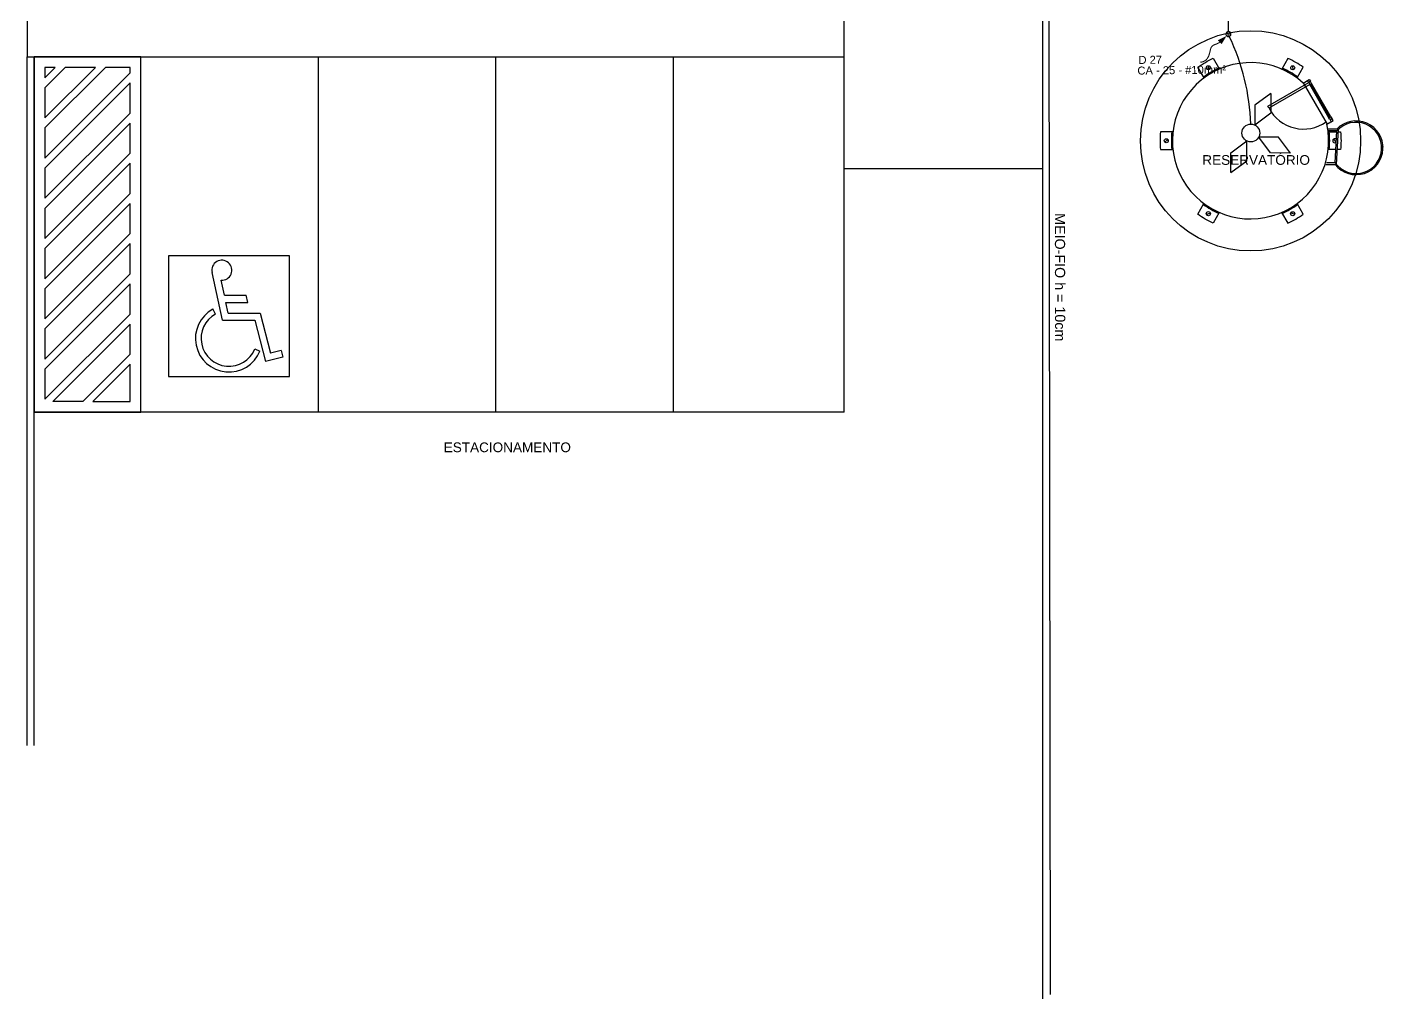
# Model space of a CAD drawing. Extents: x -192 to 167, y 237 to 369.
# Drawn here: x -11.06 to 8.03, y 242.28 to 255.95 of the extents above; entities that cross this region are included whole.
import ezdxf

# ---------------------------------------------------------------- set-up
doc = ezdxf.new("R2010")
doc.units = 0
doc.header["$LTSCALE"] = 0.1
doc.layers.get('0').update_dxf_attribs({"linetype": 'CONTINUOUS'})
for name, color, linetype in [('100-txt_t4', 1, 'CONTINUOUS'), ('75-0', 7, 'CONTINUOUS'), ('A-PISOS-NIVEL', 1, 'CONTINUOUS'), ('GER_PARA-RAIO', 5, 'PARA-RAIO'), ('SPD_BLK_SÍMBOLOS', 1, 'CONTINUOUS')]:
    doc.layers.add(name, color=color, linetype=linetype)
doc.styles.add('ESC-50-A20', font='arial.ttf', dxfattribs={"height": 0.1})
doc.styles.get("Standard").update_dxf_attribs({"font": 'ARIALUNI.TTF'})
doc.styles.add('T4', font='arial.ttf')
doc.linetypes.add('PARA-RAIO', pattern='A,0.5,-0.15,["/",Standard,S=0.15,R=0,X=-0.1,Y=-0.075],-0.05', length=0.7)

# ---------------------------------------------------------------- blocks, each defined once
blk = doc.blocks.new('17030112')
at = {"layer": '', "color": 3}
for p, q in [((0, 0.5), (-0.1, 0.3)), ((0, 0.5), (0.1, 0.3)), ((-0.1, 0.3), (0, 0.1)), ((0.1, 0.3), (0, 0.1)), ((-0.5, 0), (-0.3, 0.1)), ((-0.5, 0), (-0.3, -0.1)), ((-0.3, 0.1), (-0.1, 0)), ((-0.3, -0.1), (-0.1, 0)), ((0.3, 0.1), (0.1, 0)), ((0.3, -0.1), (0.1, 0)), ((0.5, 0), (0.3, 0.1)), ((0.5, 0), (0.3, -0.1))]:
    blk.add_line(p, q, dxfattribs=at)
at = {"layer": '', "color": 2}
blk.add_circle((0, 0), 0.1, dxfattribs=at)
blk = doc.blocks.new('cadnic01000124')
at = {"color": 10, "const_width": 0.0533}
blk.add_lwpolyline([(0.301, 0.301), (0.39, 0.381), (0.453, 0.463), (0.497, 0.542), (0.53, 0.619), (0.56, 0.69), (0.593, 0.752), (0.638, 0.805), (0.702, 0.846), (0.79, 0.874), (0.897, 0.896), (1.014, 0.921), (1.133, 0.956), (1.245, 1.01), (1.343, 1.091), (1.417, 1.208), (1.46, 1.368)], dxfattribs=at)
at = {"color": 10}
blk.add_lwpolyline([(0.088, 0.088, 0, 0.267, 0), (0.422, 0.422, 0.02, 0.02, 0)], format="xyseb", dxfattribs=at)
at = {"color": 2}
blk.add_circle((0, 0), 0.125, dxfattribs=at)
at = {"color": 3}
blk.add_circle((0, 0), 0.05, dxfattribs=at)
blk = doc.blocks.new('Paraplegico')
for p, q in [((134, 171.8), (119.2, 239.1)), ((136.5, 206.8), (131.9, 228.1)), ((136.5, 206.8), (167.2, 206.8)), ((138.7, 196.8), (169.4, 196.8)), ((142, 181.8), (138.7, 196.8)), ((169.4, 196.8), (167.2, 206.8)), ((124.1, 180.5), (120.3, 187.6)), ((134, 171.8), (179.2, 171.8)), ((142, 181.8), (186.9, 181.8)), ((179.2, 171.8), (194.3, 113.5)), ((186.9, 181.8), (201.5, 125.6)), ((179.3, 131.3), (186.7, 128.3)), ((218.8, 119.6), (194.3, 113.5)), ((216.3, 129.2), (201.5, 125.6)), ((216.3, 129.2), (218.8, 119.6))]:
    blk.add_line(p, q)
for centre, radius, start, end in [((133, 242.1), 14.1, 265.5481, 192.3635), ((143, 146.1), 47.2, 118.7728, 337.7713), ((143, 146.1), 39.2, 118.7728, 337.7713)]:
    blk.add_arc(centre, radius, start, end)
blk = doc.blocks.new('ser 1')
at = {"layer": 'A-PISOS-NIVEL', "color": 251}
for p, q in [((0.1, -2.45), (0.1, -12.222)), ((11.6, -12.222), (11.6, -7.8)), ((14.4, -25.48), (14.4, -7.8)), ((14.475, -7.8), (14.503, -25.421)), ((0.1, -21.915), (0.1, -12.222)), ((0.1, -12.222), (11.6, -12.222)), ((0.201, -21.915), (0.201, -12.222)), ((0.495, -12.372), (0.35, -12.372)), ((0.35, -12.372), (0.35, -12.517)), ((1.202, -12.372), (0.35, -13.224)), ((1.06, -12.372), (0.35, -13.083)), ((0.636, -12.372), (0.35, -12.658)), ((0.495, -12.372), (0.35, -12.517)), ((1.06, -12.372), (0.636, -12.372)), ((1.55, -12.372), (1.202, -12.372)), ((1.55, -12.448), (1.55, -12.372)), ((1.7, -17.222), (1.7, -12.222)), ((4.2, -17.222), (4.2, -12.222)), ((6.7, -17.222), (6.7, -12.222)), ((9.2, -17.222), (9.2, -12.222)), ((11.6, -17.222), (11.6, -12.222)), ((16.736, -12.349), (16.722, -12.404)), ((17.909, -12.349), (17.924, -12.404)), ((1.55, -12.448), (0.35, -13.648)), ((1.55, -12.59), (0.35, -13.79)), ((1.55, -13.014), (1.55, -12.59)), ((18.063, -12.591), (18.149, -12.541)), ((18.403, -13.168), (18.068, -12.588)), ((0.35, -12.658), (0.35, -13.083)), ((18.425, -13.08), (18.156, -12.612)), ((18.438, -13.073), (18.169, -12.605)), ((18.451, -13.065), (18.182, -12.597)), ((1.55, -13.014), (0.35, -14.214)), ((1.55, -13.155), (0.35, -14.355)), ((1.55, -13.58), (1.55, -13.155)), ((18.397, -13.171), (18.484, -13.121)), ((18.818, -13.143), (18.818, -13.126)), ((0.35, -13.224), (0.35, -13.648)), ((18.558, -13.24), (18.41, -13.24)), ((18.535, -13.265), (18.415, -13.265)), ((18.513, -13.715), (18.535, -13.265)), ((18.534, -13.74), (18.558, -13.24)), ((19.058, -13.244), (19.07, -13.231)), ((16.115, -13.424), (16.156, -13.384)), ((18.528, -13.423), (18.488, -13.383)), ((1.55, -13.58), (0.35, -14.78)), ((1.55, -13.721), (0.35, -14.921)), ((1.55, -14.145), (1.55, -13.721)), ((18.384, -13.74), (18.534, -13.74)), ((18.513, -13.715), (18.391, -13.715)), ((0.35, -13.79), (0.35, -14.214)), ((14.4, -13.8), (11.6, -13.8)), ((18.81, -13.865), (18.81, -13.881)), ((19.07, -13.751), (19.082, -13.763)), ((1.55, -14.145), (0.35, -15.345)), ((1.55, -14.287), (0.35, -15.487)), ((1.55, -14.711), (1.55, -14.287)), ((0.35, -14.355), (0.35, -14.78)), ((16.7, -14.438), (16.755, -14.423)), ((17.942, -14.439), (17.887, -14.424)), ((1.55, -14.711), (0.35, -15.911)), ((1.55, -14.852), (0.35, -16.052)), ((1.55, -15.277), (1.55, -14.852)), ((0.35, -14.921), (0.35, -15.345)), ((1.55, -15.277), (0.35, -16.477)), ((1.55, -15.418), (0.35, -16.618)), ((1.55, -15.842), (1.55, -15.418)), ((0.35, -15.487), (0.35, -15.911)), ((1.55, -15.842), (0.35, -17.042)), ((1.55, -15.984), (0.462, -17.072)), ((1.55, -16.408), (1.55, -15.984)), ((0.35, -16.052), (0.35, -16.477)), ((1.55, -16.408), (0.886, -17.072)), ((1.55, -16.549), (1.027, -17.072)), ((1.55, -17.072), (1.55, -16.549)), ((0.35, -16.618), (0.35, -17.042)), ((0.886, -17.072), (0.462, -17.072)), ((1.027, -17.072), (1.55, -17.072)), ((11.6, -17.222), (0.2, -17.222))]:
    blk.add_line(p, q, dxfattribs=at)
for points in [[(1.7, -12.222), (0.2, -12.222), (0.2, -17.222), (1.7, -17.222)], [(17.581, -12.944), (17.566, -12.918), (18.141, -12.586), (18.156, -12.612)], [(18.164, -12.567), (18.138, -12.582), (18.123, -12.556), (18.149, -12.541)], [(18.167, -12.571), (18.141, -12.586), (18.156, -12.612), (18.182, -12.597)], [(18.466, -13.091), (18.44, -13.106), (18.425, -13.08), (18.451, -13.065)], [(18.469, -13.095), (18.443, -13.11), (18.458, -13.136), (18.484, -13.121)], [(2.091, -16.722), (3.791, -16.722), (3.791, -15.022), (2.091, -15.022)]]:
    blk.add_lwpolyline(points, close=True, dxfattribs=at)
for points in [[(16.667, -12.519), (16.58, -12.368, -0.044204), (16.797, -12.243), (16.884, -12.394)], [(17.978, -12.52), (18.065, -12.369, 0.044204), (17.849, -12.244), (17.761, -12.395)], [(16.229, -13.279), (16.054, -13.279, 0.044204), (16.054, -13.529), (16.229, -13.529)], [(18.556, -13.279), (18.59, -13.279, -0.044204), (18.59, -13.529), (18.544, -13.528)], [(16.882, -14.412), (16.795, -14.563, -0.044204), (16.579, -14.438), (16.666, -14.287)], [(17.76, -14.413), (17.847, -14.564, 0.044204), (18.063, -14.439), (17.976, -14.288)]]:
    blk.add_lwpolyline(points, format="xyb", dxfattribs=at)
for points in [[(18.415, -13.278), (18.534, -13.279)], [(18.522, -13.528), (18.415, -13.528)], [(19.168, -13.49), (19.185, -13.49)]]:
    blk.add_lwpolyline(points, dxfattribs=at)
for centre, radius in [((17.322, -13.405), 1.55), ((16.729, -12.376), 0.0285), ((17.916, -12.377), 0.0285), ((18.818, -13.135), 0.00833), ((19.064, -13.238), 0.00833), ((16.136, -13.404), 0.0285), ((19.177, -13.49), 0.00833), ((18.81, -13.873), 0.00833), ((19.076, -13.757), 0.00833), ((16.728, -14.43), 0.0285), ((17.915, -14.431), 0.0285)]:
    blk.add_circle(centre, radius, dxfattribs=at)
for centre, radius, start, end in [((17.322, -13.404), 1.1, 47.6419, 12.195), ((17.394, -13.528), 1.258, 114.3138, 125.6406), ((17.251, -13.528), 1.258, 54.3138, 65.6406), ((18.068, -12.691), 0.548, 207.5454, 305.4545), ((18.808, -13.503), 0.378, 218.7345, 135.7225), ((18.807, -13.505), 0.361, 215.5167, 138.3306), ((17.466, -13.405), 1.258, 174.3138, 185.6406), ((17.178, -13.403), 1.258, 354.3138, 5.6406), ((18.508, -13.403), 0.0285, 42.5137, 311.9719), ((17.393, -13.279), 1.258, 234.3138, 245.6406), ((17.25, -13.279), 1.258, 294.3138, 305.6406)]:
    blk.add_arc(centre, radius, start, end, dxfattribs=at)
at = {"layer": 'A-PISOS-NIVEL', "color": 251, "xscale": 0.01, "yscale": 0.01, "zscale": 0.01, "rotation": 359.9999977720632}
blk.add_blockref('Paraplegico', (1.511, -17.647), dxfattribs=at)
at = {"layer": 'A-PISOS-NIVEL', "color": 251, "char_height": 0.13653, "attachment_point": 1, "style": 'ESC-50-A20'}
for s, insert in [('\\pi1.3469;RESERVATÓRIO       ', (15.296, -13.606)), ('\\pi0.76027;ESTACIONAMENTO       ', (5.204, -17.65))]:
    blk.add_mtext_dynamic_manual_height_columns(s, width=4.46064, gutter_width=1, heights=[0], dxfattribs=dict(at, insert=insert))
at = {"layer": 'A-PISOS-NIVEL', "color": 251, "insert": (14.71, -13.687), "char_height": 0.144, "width": 3.24737, "attachment_point": 1, "rotation": 270.0912, "style": 'ESC-50-A20'}
blk.add_mtext('\\pi0.73498;MEIO-FIO h = 10cm', dxfattribs=at)

msp = doc.modelspace()

# ---------------------------------------------------------------- linework, layer by layer
at = {"layer": 'GER_PARA-RAIO'}
for centre, radius, start, end in [((-6.505, 255.703), 12.364, 0.8751, 17.807), ((3.108, 254.494), 3.063, 1.7637, 25.7199)]:
    msp.add_arc(centre, radius, start, end, dxfattribs=at)

# ---------------------------------------------------------------- block references
at = {"layer": '75-0', "xscale": -0.2812499999999998, "yscale": 0.28125, "zscale": 0.28125, "rotation": 88.19613156092537}
msp.add_blockref('cadnic01000124', (5.856, 255.857), dxfattribs=at)
at = {"layer": 'SPD_BLK_SÍMBOLOS', "xscale": 1.25000000330769, "yscale": 1.25000000330769, "zscale": 1.25000000330769, "rotation": 243.1961315609254}
msp.add_blockref('17030112', (6.171, 254.464), dxfattribs=at)

# ---------------------------------------------------------------- texts
at = {"layer": '100-txt_t4', "style": 'T4'}
for s, p in [('D 27', (4.59, 255.436)), ('CA - 25 - #10mm²', (4.575, 255.286))]:
    msp.add_text(s, height=0.1125, rotation=0.7538, dxfattribs=at).set_placement(p)

# ---------------------------------------------------------------- next in the draw order: block references
at = {"layer": 'GER_PARA-RAIO'}
msp.add_blockref('ser 1', (-11.155, 267.759), dxfattribs=at)

doc.saveas('drawing.dxf')
